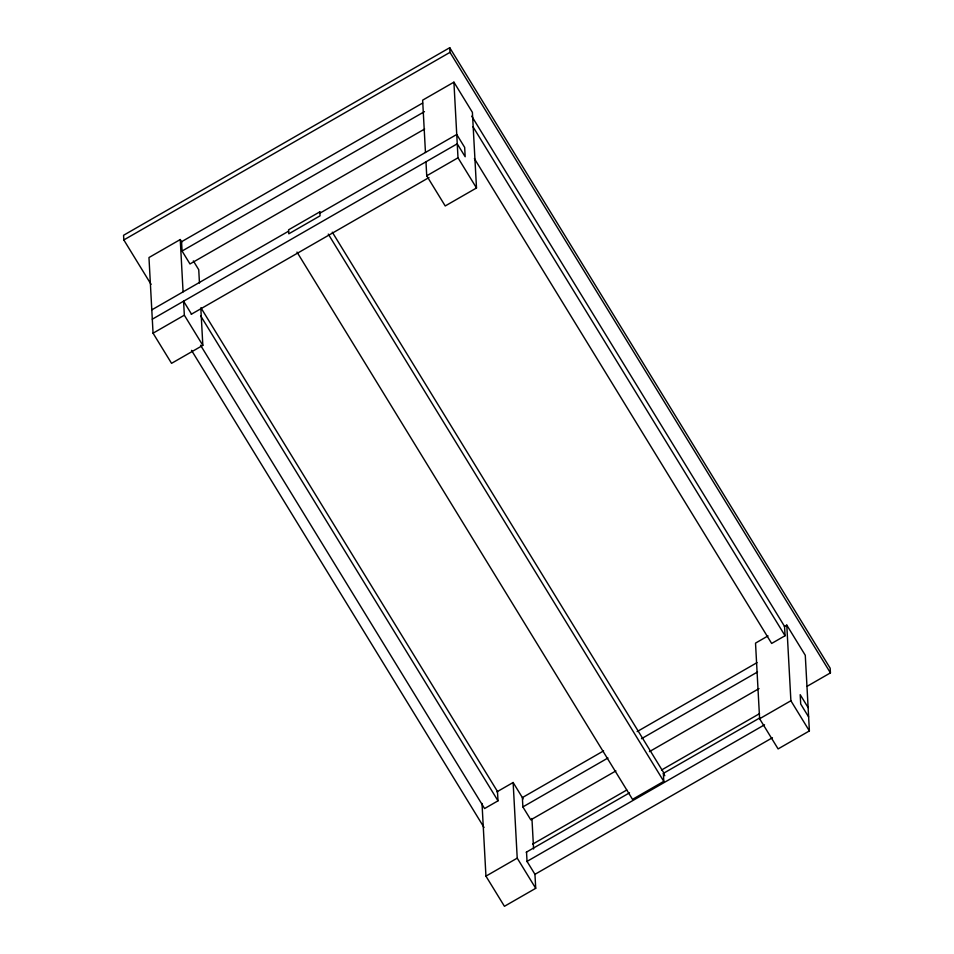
<?xml version="1.0" encoding="UTF-8"?>
<svg xmlns="http://www.w3.org/2000/svg" width="954" height="954" viewBox="0 0 954 954"><rect width="100%" height="100%" fill="white"/><g stroke="black" fill="none" stroke-linecap="round" stroke-linejoin="round"><path stroke-width="1.43" d="M807.227 686.236L830.433 672.88L830.171 668.217L449.739 47.7L123.567 235.28L123.829 239.943L151.054 284.352M123.829 239.943L449.99 52.363L449.739 47.7M181.785 242.066L180.246 239.549L148.967 257.544L153.057 333.184L171.553 363.343L202.832 345.36L200.829 308.285M425.973 161.798L426.724 175.798L445.22 205.957L476.499 187.974L472.397 112.333L453.913 82.163L422.634 100.158L425.46 152.473M422.658 103.056L181.558 241.708L182.071 251.033L189.989 263.96L424.649 129.017M182.071 251.033L424.458 111.642M151.805 309.859L288.633 231.166M319.912 213.171L456.739 134.478L464.67 147.405L465.17 156.742L457.24 143.815L152.306 319.185M153.057 333.184L184.337 315.19L183.585 301.202L191.504 314.128M426.724 175.798L458.003 157.804L453.913 82.163M191.241 314.283L428.99 177.551M496.867 791.868L513.133 782.507L523.15 798.844M768.03 635.913L755.52 643.115L759.611 718.756L778.106 748.914L809.386 730.931L805.283 655.291L786.788 625.12L784.295 626.563M200.996 307.903L497.487 791.498L498 800.835L484.596 808.539L200.555 345.253M471.729 116.161L784.558 626.408L785.059 635.734L771.655 643.449L474.388 158.579M603.596 750.881L522.375 797.592L522.875 806.917L530.806 819.844L615.902 770.915M637.117 731.599L757.023 662.636M522.875 806.917L607.972 757.989M641.493 738.706L757.536 671.974M649.424 751.633L759.014 688.609M532.63 844.147L626.742 790.031M661.539 770.009L759.527 713.664M526.238 852.232L629.509 792.834M296.992 252.083L632.514 799.357L663.793 781.362L663.364 773.372L760.171 717.694M526.525 852.065L527.037 861.39L534.956 874.317L535.719 888.317L504.439 906.3L485.944 876.142L517.223 858.147L513.133 782.507M759.611 718.756L790.89 700.761L786.788 625.12M526.763 861.545L764.524 724.813M534.693 874.472L772.442 737.74M449.99 52.363L830.433 672.88M473.005 126.751L785.059 635.734M808.121 707.606L800.191 694.679L800.704 704.004L808.622 716.931M458.003 157.804L476.499 187.974M790.89 700.761L809.386 730.931M332.302 232.18L664.199 773.527M663.364 773.372L664.807 775.721M328.271 234.1L663.793 781.362M193.34 260.919L198.742 269.72L199.458 283.064M200.722 315.965L498 800.835M184.337 315.19L202.832 345.36M517.223 858.147L535.719 888.317M191.515 350.345L484.036 827.476M531.938 818.484L533.584 849M482.008 803.459L485.944 876.142M180.246 239.549L183.073 291.864M319.84 211.848L288.561 229.831L288.776 233.825L320.055 215.842L319.84 211.848"/></g></svg>
